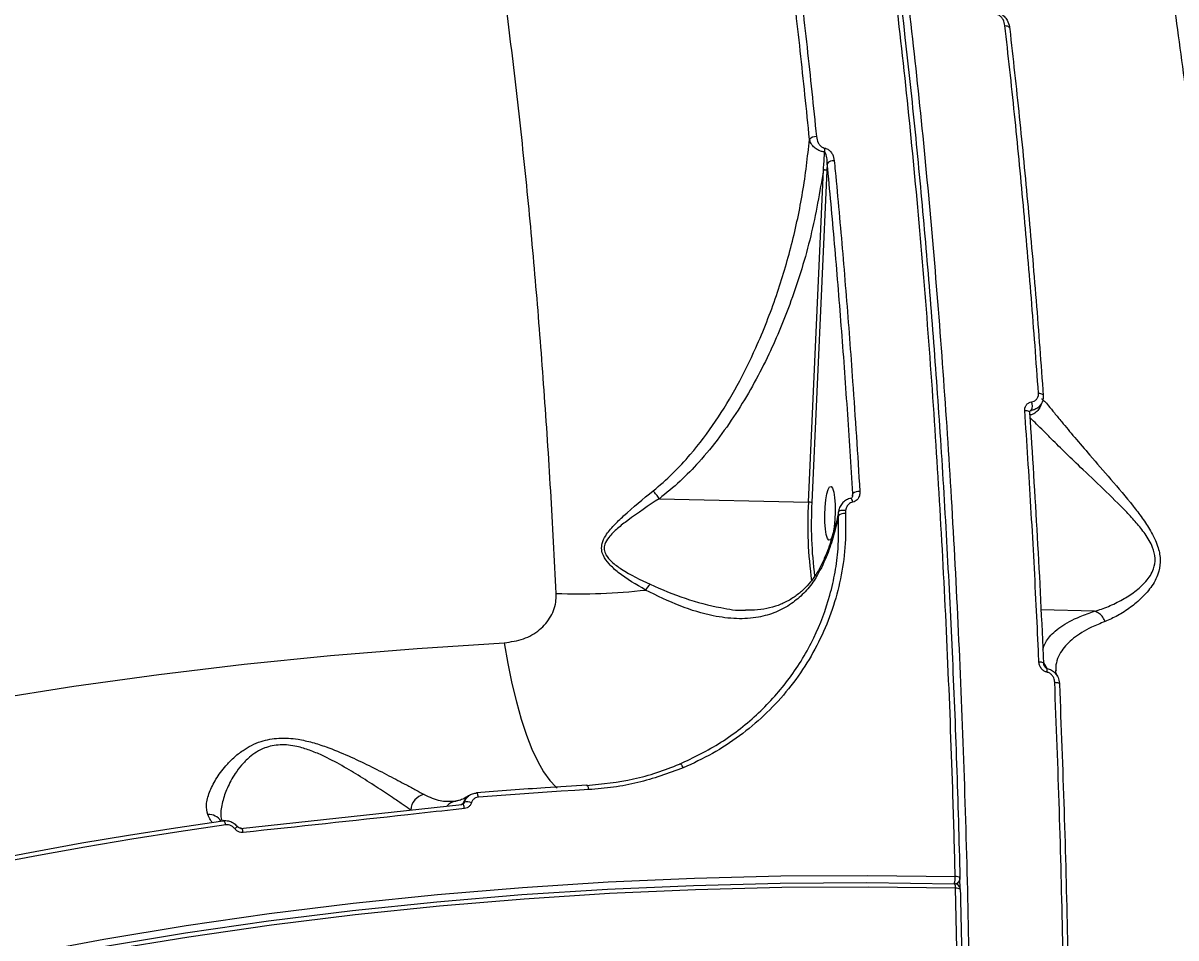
# Model space of a CAD drawing. Header units: millimetres. Extents: x -11024 to 8278, y -7837 to 5770.
# Drawn here: x 4243.1 to 4435.4, y -832 to -679.4 of the extents above; entities that cross this region are included whole.
import ezdxf

# ---------------------------------------------------------------- set-up
doc = ezdxf.new("R2010")
doc.units = ezdxf.units.MM
doc.layers.add('DIKOM_ОБЪЕКТ', color=7, linetype='Continuous')
doc.layers.add('DIKOM_РАЗМЕР_ОБЪЕКТА', color=7, linetype='Continuous')
doc.styles.add('style1', font='arial.ttf', dxfattribs={"width": 0.8})
doc.dimstyles.new('1-50', dxfattribs={"dimtxt": 300, "dimasz": 200, "dimexe": 100, "dimexo": 0, "dimgap": 100, "dimtad": 1, "dimtxsty": 'style1', "dimcen": 200, "dimclrd": 7, "dimclre": 7, "dimclrt": 7, "dimadec": 1, "dimazin": 2, "dimtfac": 1, "dimtmove": 0, "dimatfit": 2, "dimfxl": 0, "dimlwd": 25, "dimlwe": 18, "dimarcsym": 0})

# ---------------------------------------------------------------- blocks, each defined once
blk = doc.blocks.new('*D10')
at = {"layer": 'Defpoints', "color": 0, "transparency": 16777216}
for p in [(-7791.31, -186.83), (6174.94, -1432.98), (6174.94, -5371.27)]:
    blk.add_point(p, dxfattribs=at)
at = {"layer": 'DIKOM_РАЗМЕР_ОБЪЕКТА', "color": 7, "lineweight": 18, "transparency": 16777216}
for p, q in [((-7791.31, -186.83), (-7791.31, -5471.27)), ((6174.94, -1432.98), (6174.94, -5471.27))]:
    blk.add_line(p, q, dxfattribs=at)
at = {"layer": 'DIKOM_РАЗМЕР_ОБЪЕКТА', "color": 7, "lineweight": 25, "transparency": 16777216}
blk.add_line((-7591.31, -5371.27), (5974.94, -5371.27), dxfattribs=at)
at = {"layer": 'DIKOM_РАЗМЕР_ОБЪЕКТА', "color": 7, "transparency": 16777216}
for points in [[(-7591.31, -5337.93), (-7591.31, -5404.6), (-7791.31, -5371.27)], [(5974.94, -5337.93), (5974.94, -5404.6), (6174.94, -5371.27)]]:
    blk.add_solid(points, dxfattribs=at)
at = {"layer": 'DIKOM_РАЗМЕР_ОБЪЕКТА', "color": 7, "transparency": 16777216, "insert": (-1343.68, -5118.1), "char_height": 300, "attachment_point": 5, "style": 'style1'}
blk.add_mtext('14000', dxfattribs=at)

msp = doc.modelspace()

# ---------------------------------------------------------------- linework, layer by layer
at = {"layer": 'DIKOM_ОБЪЕКТ', "color": 7, "linetype": 'Continuous', "lineweight": 15}
for p, q in [((4377.236, -702.883), (4377.186, -703.987)), ((4374.08, -759.318), (4376.602, -703.916)), ((4377.186, -703.987), (4374.665, -759.389)), ((4411.267, -744.01), (4411.14, -744.055)), ((4411.663, -743.921), (4411.726, -743.897)), ((4349.229, -758.734), (4374.08, -759.318)), ((4381.186, -758.698), (4381.174, -758.698)), ((4381.449, -758.273), (4381.493, -757.897)), ((4379.107, -761.52), (4379.103, -760.948)), ((4380.284, -760.728), (4380.263, -761.199)), ((4421.804, -777.5), (4412.861, -777.29)), ((4413.302, -786.091), (4413.88, -787.042)), ((4314.879, -809.179), (4315.316, -809.195)), ((4316.17, -809.728), (4316.526, -809.504)), ((4316.526, -809.504), (4316.726, -809.374)), ((4317.618, -808.16), (4317.393, -808.305)), ((4279.364, -813.713), (4316.309, -809.713)), ((4398.835, -823.027), (4399.166, -822.617)), ((4399.4, -823.93), (4399.344, -821.988))]:
    msp.add_line(p, q, dxfattribs=at)
at = {"layer": 'DIKOM_ОБЪЕКТ', "color": 7, "linetype": 'Continuous', "lineweight": 15, "flags": 128}
for points in [[(4406.863, -679.84), (4407.044, -679.857), (4407.212, -679.893), (4407.361, -679.948), (4407.485, -680.02), (4407.581, -680.106), (4407.644, -680.204), (4407.674, -680.309), (4407.667, -680.418)], [(4412.467, -741.15), (4412.648, -741.164), (4412.815, -741.192), (4412.962, -741.234), (4413.085, -741.288), (4413.179, -741.354), (4413.241, -741.427), (4413.268, -741.506), (4413.259, -741.588)], [(4410.181, -744.005), (4410.367, -744.019), (4410.539, -744.048), (4410.689, -744.091), (4410.813, -744.148), (4410.906, -744.215), (4410.964, -744.291), (4410.984, -744.367)], [(4410.984, -744.367), (4410.985, -744.372), (4410.968, -744.455)], [(4377.162, -757.929), (4377.379, -757.183), (4377.622, -756.761), (4377.87, -756.696), (4378.103, -756.994), (4378.303, -757.631), (4378.453, -758.555), (4378.541, -759.691), (4378.56, -760.948), (4378.508, -762.223), (4378.391, -763.413), (4378.216, -764.422), (4377.998, -765.168), (4377.756, -765.591), (4377.508, -765.656), (4377.274, -765.357), (4377.074, -764.721), (4376.924, -763.797), (4376.836, -762.66), (4376.817, -761.404), (4376.869, -760.129), (4376.987, -758.938), (4377.162, -757.929)], [(4381.504, -759.3), (4381.434, -759.059), (4381.355, -758.869), (4381.271, -758.745), (4381.191, -758.698), (4381.186, -758.698)], [(4380.284, -760.728), (4380.08, -760.695), (4379.876, -760.68), (4379.681, -760.683), (4379.503, -760.705), (4379.351, -760.745), (4379.23, -760.8), (4379.146, -760.869), (4379.103, -760.948)], [(4130.41, -818.769), (4143.232, -814.604), (4156.231, -810.676), (4169.4, -806.989), (4182.732, -803.544), (4196.22, -800.343), (4209.856, -797.387), (4223.632, -794.68), (4237.542, -792.221), (4251.577, -790.012), (4265.73, -788.055), (4279.993, -786.351), (4294.358, -784.9), (4308.817, -783.704), (4323.363, -782.762)], [(4323.363, -782.762), (4323.962, -786.233), (4324.638, -789.536), (4325.386, -792.643), (4326.197, -795.524), (4327.065, -798.154), (4327.982, -800.509), (4328.94, -802.567), (4329.929, -804.309), (4330.941, -805.719), (4331.967, -806.785), (4332.163, -806.949)], [(4412.53, -785.926), (4412.716, -785.937), (4412.887, -785.96), (4413.037, -785.995), (4413.16, -786.039), (4413.252, -786.091), (4413.309, -786.149), (4413.329, -786.209)], [(4415.167, -789.353), (4415.347, -789.364), (4415.513, -789.386), (4415.661, -789.418), (4415.783, -789.459), (4415.876, -789.508), (4415.937, -789.562), (4415.963, -789.62), (4415.953, -789.681)], [(4353.223, -803.627), (4353.136, -803.463), (4353.044, -803.315), (4352.95, -803.19), (4352.858, -803.091), (4352.77, -803.023), (4352.692, -802.987), (4352.624, -802.985), (4352.57, -803.018)], [(4337.452, -807.256), (4335.143, -807.388), (4332.837, -807.527), (4330.533, -807.674), (4328.231, -807.827), (4325.931, -807.987), (4323.634, -808.155), (4321.339, -808.329), (4319.046, -808.51)], [(4337.452, -807.256), (4337.424, -807.078), (4337.388, -806.918), (4337.346, -806.78), (4337.3, -806.669), (4337.249, -806.59), (4337.198, -806.546), (4337.156, -806.536)], [(4318.712, -807.793), (4318.704, -807.794), (4318.652, -807.822)], [(4319.046, -808.51), (4319.013, -808.333), (4318.972, -808.173), (4318.924, -808.035), (4318.871, -807.925), (4318.816, -807.846), (4318.759, -807.802), (4318.712, -807.793)], [(4316.366, -809.684), (4316.363, -809.685), (4316.309, -809.713)], [(4316.736, -810.402), (4316.697, -810.225), (4316.65, -810.065), (4316.597, -809.927), (4316.539, -809.816), (4316.48, -809.738), (4316.42, -809.693), (4316.366, -809.684)], [(4214.517, -824.011), (4222.094, -822.273), (4229.721, -820.617), (4237.397, -819.046), (4245.119, -817.558), (4252.886, -816.155), (4260.696, -814.837), (4268.549, -813.604), (4276.442, -812.456)], [(4276.931, -813.133), (4269.055, -814.279), (4261.22, -815.509), (4253.427, -816.825), (4245.677, -818.224), (4237.972, -819.708), (4230.314, -821.277), (4222.704, -822.928), (4215.144, -824.663)], [(4276.931, -813.133), (4276.885, -812.958), (4276.83, -812.799), (4276.769, -812.663), (4276.703, -812.554), (4276.635, -812.477), (4276.567, -812.434), (4276.502, -812.427), (4276.442, -812.456)], [(4279.82, -814.399), (4279.78, -814.222), (4279.732, -814.062), (4279.676, -813.924), (4279.615, -813.814), (4279.551, -813.736), (4279.486, -813.692), (4279.428, -813.684)], [(4116.575, -874.373), (4128.311, -869.279), (4140.27, -864.427), (4152.444, -859.823), (4164.824, -855.468), (4177.402, -851.366), (4190.171, -847.519), (4203.121, -843.93), (4216.245, -840.601), (4229.533, -837.534), (4242.978, -834.732), (4256.569, -832.195), (4270.299, -829.927), (4284.158, -827.928), (4298.137, -826.199), (4312.228, -824.742), (4326.42, -823.558), (4340.705, -822.647), (4355.073, -822.01), (4369.514, -821.648), (4384.02, -821.56), (4398.581, -821.748)], [(4116.588, -875.551), (4128.317, -870.459), (4140.268, -865.611), (4152.434, -861.01), (4164.806, -856.658), (4177.376, -852.559), (4190.136, -848.714), (4203.078, -845.128), (4216.193, -841.801), (4229.473, -838.736), (4242.908, -835.935), (4256.491, -833.401), (4270.212, -831.134), (4284.062, -829.136), (4298.032, -827.408), (4312.113, -825.952), (4326.296, -824.768), (4340.572, -823.858), (4354.93, -823.222), (4369.363, -822.86), (4383.859, -822.772), (4398.41, -822.959)], [(4398.41, -822.959), (4398.448, -822.931), (4398.458, -822.93)], [(4398.629, -823.694), (4384.112, -823.507), (4369.65, -823.595), (4355.252, -823.956), (4340.927, -824.591), (4326.685, -825.499), (4312.536, -826.679), (4298.488, -828.132), (4284.551, -829.856), (4270.733, -831.849), (4257.044, -834.111), (4243.494, -836.639), (4230.09, -839.433), (4216.841, -842.491), (4203.757, -845.81), (4190.846, -849.388), (4178.116, -853.224), (4165.575, -857.313), (4153.232, -861.655), (4141.096, -866.245), (4129.172, -871.082), (4117.471, -876.161)], [(4399.416, -823.953), (4399.435, -823.907), (4399.435, -823.906)]]:
    msp.add_lwpolyline(points, dxfattribs=at)
at = {"layer": 'DIKOM_ОБЪЕКТ', "color": 7, "linetype": 'Continuous', "lineweight": 15}
for centre, radius, start, end in [((4375.271, -699.627), 1.275, 83.25207, 141.1277), ((4369.628, -699.787), 7.239, 350.9428, 356.03808), ((4378.227, -703.582), 1.213, 81.93748, 144.78086), ((4376.654, -705.945), 2.029, 74.78725, 91.47759), ((4409.775, -743.249), 1.674, 332.96159, 23.13091), ((4382.464, -758.928), 1.416, 81.70197, 133.27862), ((4442.64, -763.059), 68.662, 176.87669, 187.85005), ((4374.132, -761.347), 2.03, 74.7891, 91.47574), ((4441.489, -763.039), 66.924, 176.87345, 187.42361), ((4380.071, -762.752), 1.565, 82.98572, 128.034), ((4335.63, -672.859), 101.744, 267.96744, 276.37766), ((4351.207, -776.548), 4.991, 135.01756, 148.93236), ((4412.105, -787.332), 1.798, 349.23006, 9.28635), ((4310.465, -810.755), 2.711, 99.48077, 178.29396), ((4315.507, -811.347), 2.161, 97.09762, 139.95593), ((4316.115, -809.393), 0.426, 320.08924, 344.86568), ((4318.529, -810.038), 2.072, 123.20768, 165.06861), ((4317.182, -810.982), 1.672, 65.74925, 105.84004), ((4274.115, -813.779), 2.362, 32.6974, 94.585), ((4279.603, -815.125), 1.819, 112.35388, 131.48681), ((4395.8, -821.991), 2.792, 340.00768, 5.00252), ((4398.435, -823.93), 1, 1.39011, 88.72538), ((4397.484, -823.55), 1.154, 352.8196, 32.45746), ((4398.727, -822.816), 1.078, 52.2537, 97.7903), ((4398.449, -822.035), 0.923, 279.76117, 320.96219), ((4398.387, -821.989), 1, 321.10022, 1.44599), ((4398.775, -824.777), 1.093, 52.84026, 97.68945)]:
    msp.add_arc(centre, radius, start, end, dxfattribs=at)
for points, knots in [([(4398.581, -821.748), (4398.46, -817.316), (4398.135, -805.377), (4397.399, -786.208), (4396.318, -764.411), (4394.978, -742.897), (4393.381, -721.75), (4391.523, -701.054), (4389.444, -681.266), (4387.16, -662.432), (4384.684, -644.576), (4381.977, -627.408), (4379.039, -611.019), (4375.874, -595.485), (4372.552, -581.149), (4369.089, -568.031), (4365.501, -556.127), (4361.731, -545.241), (4357.785, -535.456), (4353.67, -526.835), (4349.479, -519.57), (4345.228, -513.638), (4340.932, -509.063), (4336.947, -505.883), (4334.374, -504.839), (4333.279, -504.395)], [0, 0, 0, 0, 0.0261208, 0.0703715, 0.1146562, 0.1589068, 0.2044428, 0.2500158, 0.2955518, 0.3398024, 0.384087, 0.4283376, 0.4738735, 0.5194465, 0.5649826, 0.6092331, 0.6535177, 0.6977685, 0.7433043, 0.7888773, 0.8344134, 0.8786639, 0.9229485, 0.9671991, 1, 1, 1, 1]), ([(4332.022, -774.538), (4331.728, -768.8), (4331.14, -757.317), (4330.033, -740.586), (4328.766, -724.269), (4327.306, -708.228), (4325.65, -692.517), (4323.796, -677.194), (4321.772, -662.511), (4319.522, -648.109), (4317.031, -634.103), (4314.294, -620.603), (4311.36, -607.916), (4308.232, -596.122), (4304.916, -585.286), (4301.49, -575.66), (4297.971, -567.243), (4294.374, -560.012), (4290.639, -553.838), (4286.772, -548.793), (4282.786, -544.909), (4278.77, -542.329), (4275.124, -540.968), (4272.819, -540.979), (4271.858, -540.983)], [0, 0, 0, 0, 0.04190784, 0.08386584, 0.1258236, 0.16773132, 0.21135746, 0.25504054, 0.29872341, 0.34234933, 0.38978362, 0.43725456, 0.48468868, 0.53350823, 0.582368, 0.63118782, 0.67846505, 0.72577906, 0.77305626, 0.82171309, 0.8704096, 0.91906638, 0.9662316, 1, 1, 1, 1]), ([(4375.199, -584.3), (4375.844, -587.041), (4377.58, -594.427), (4380.265, -607.305), (4383.198, -623.131), (4385.961, -640.052), (4388.539, -658.036), (4390.918, -677.051), (4393.046, -696.677), (4394.922, -716.831), (4396.549, -737.424), (4397.955, -758.79), (4399.123, -780.886), (4400.046, -803.653), (4400.702, -826.589), (4401.095, -849.611), (4401.235, -872.637), (4401.124, -896.042), (4400.752, -919.759), (4400.114, -943.711), (4399.233, -967.093), (4398.131, -989.835), (4396.829, -1011.887), (4395.295, -1033.881), (4393.523, -1055.744), (4391.514, -1077.4), (4389.281, -1098.665), (4386.828, -1119.465), (4384.161, -1139.733), (4381.269, -1159.528), (4378.152, -1178.757), (4374.816, -1197.34), (4371.334, -1214.868), (4367.722, -1231.304), (4363.998, -1246.638), (4360.1, -1261.12), (4356.037, -1274.666), (4351.815, -1287.18), (4347.793, -1297.804), (4345.153, -1303.807), (4343.985, -1306.461)], [0, 0, 0, 0, 0.0156515, 0.0421674, 0.0687038, 0.0952198, 0.1225059, 0.1498144, 0.1771006, 0.2036165, 0.2301529, 0.2566689, 0.2839551, 0.3112635, 0.3385496, 0.3650656, 0.391602, 0.418118, 0.4454042, 0.4727126, 0.4999987, 0.52556, 0.5511395, 0.5767008, 0.6029495, 0.6292179, 0.6554666, 0.6819827, 0.7085191, 0.7350352, 0.7623214, 0.7896299, 0.8169161, 0.8434322, 0.8699685, 0.8964846, 0.9237709, 0.9510794, 0.9783656, 1, 1, 1, 1]), ([(4961.878, -737.642), (4959.219, -736.154), (4951.508, -731.841), (4938.596, -724.867), (4923.086, -716.793), (4907.388, -708.944), (4891.511, -701.315), (4875.456, -693.912), (4859.229, -686.736), (4842.833, -679.788), (4826.273, -673.07), (4809.554, -666.584), (4792.68, -660.332), (4775.654, -654.315), (4758.482, -648.535), (4741.169, -642.994), (4723.717, -637.692), (4706.133, -632.632), (4688.421, -627.814), (4670.585, -623.241), (4652.63, -618.912), (4634.56, -614.829), (4616.381, -610.994), (4598.097, -607.407), (4579.713, -604.069), (4561.234, -600.981), (4542.664, -598.144), (4524.009, -595.558), (4505.273, -593.225), (4486.461, -591.145), (4467.578, -589.318), (4448.629, -587.745), (4429.619, -586.425), (4410.553, -585.365), (4392.376, -584.582), (4380.539, -584.257), (4375.09, -584.107)], [0, 0, 0, 0, 0.0157717, 0.0457295, 0.0756873, 0.1056452, 0.1356032, 0.1655614, 0.1955193, 0.225478, 0.2554362, 0.2853946, 0.3153532, 0.3453123, 0.3752707, 0.4052294, 0.4351887, 0.4651475, 0.4951064, 0.525065, 0.5550241, 0.5849829, 0.6149419, 0.6449011, 0.6748603, 0.7048193, 0.7347786, 0.7647378, 0.7946969, 0.8246559, 0.8546151, 0.8845743, 0.9145336, 0.9444928, 0.9744521, 1, 1, 1, 1]), ([(4374.07, -585.177), (4374.932, -588.808), (4376.905, -597.117), (4379.774, -611.357), (4382.705, -627.602), (4385.43, -644.804), (4387.944, -662.842), (4390.089, -680.49), (4391.907, -697.544), (4393.443, -713.832), (4394.825, -730.552), (4396.064, -747.863), (4397.151, -765.753), (4398.073, -784.206), (4398.834, -802.95), (4399.19, -815.66), (4399.368, -822.012)], [0, 0, 0, 0, 0.0628199, 0.1437584, 0.2248264, 0.3058945, 0.3868331, 0.4675172, 0.5328948, 0.5983402, 0.6637856, 0.7291633, 0.796835, 0.8645817, 0.9323283, 1, 1, 1, 1]), ([(4368.442, -641.651), (4369.092, -646.093), (4370.394, -654.979), (4372.194, -668.96), (4373.89, -683.368), (4374.91, -693.363), (4375.42, -698.36)], [0, 0, 0, 0, 0.24910061, 0.4981998, 0.74910008, 1, 1, 1, 1]), ([(4374.278, -698.827), (4373.773, -693.876), (4372.762, -683.974), (4371.076, -669.63), (4369.278, -655.642), (4367.97, -646.712), (4367.316, -642.247)], [0, 0, 0, 0, 0.2491, 0.4981997, 0.7491, 1, 1, 1, 1]), ([(4432.031, -657.052), (4432.858, -662.149), (4434.514, -672.346), (4436.767, -688.637), (4438.864, -705.757), (4440.773, -723.76), (4442.488, -742.582), (4443.97, -761.815), (4445.22, -781.381), (4446.243, -801.2), (4447.057, -821.593), (4447.65, -842.514), (4448.015, -863.901), (4448.144, -885.289), (4448.043, -906.604), (4447.722, -927.777), (4447.176, -949.147), (4446.399, -970.646), (4445.386, -992.202), (4444.163, -1013.354), (4442.737, -1034.037), (4441.122, -1054.202), (4439.294, -1074.163), (4437.251, -1093.842), (4434.995, -1113.163), (4432.576, -1131.718), (4430.004, -1149.46), (4427.297, -1166.362), (4424.413, -1182.684), (4421.356, -1198.342), (4418.134, -1213.271), (4415.048, -1226.153), (4412.144, -1237.258), (4410.338, -1243.473), (4409.434, -1246.583)], [0, 0, 0, 0, 0.0311785, 0.0623809, 0.0935594, 0.1256442, 0.1577552, 0.18984, 0.2210203, 0.2522244, 0.2834047, 0.3154898, 0.347601, 0.3796862, 0.4108891, 0.442116, 0.4733189, 0.5054257, 0.5375586, 0.5696654, 0.6009197, 0.6321979, 0.6634522, 0.6956102, 0.7277941, 0.759952, 0.7912842, 0.8226406, 0.853973, 0.8862091, 0.9184712, 0.9507073, 0.9753305, 1, 1, 1, 1]), ([(4406.863, -679.84), (4406.791, -679.502), (4406.682, -678.998), (4406.264, -678.421), (4405.905, -678.123), (4405.615, -677.993), (4405.468, -677.961), (4405.437, -677.954)], [0, 0, 0, 0, 0.4456295, 0.6623689, 0.8365174, 0.9657873, 1, 1, 1, 1]), ([(4405.459, -677.588), (4405.51, -677.599), (4405.748, -677.648), (4406.206, -677.836), (4406.782, -678.276), (4407.334, -679.017), (4407.606, -679.78), (4407.655, -680.289), (4407.667, -680.418)], [0, 0, 0, 0, 0.0398645, 0.1864991, 0.3714878, 0.5855305, 0.8948789, 1, 1, 1, 1]), ([(4412.467, -741.15), (4412.079, -735.847), (4411.302, -725.241), (4409.96, -709.744), (4408.498, -694.541), (4407.408, -684.74), (4406.863, -679.84)], [0, 0, 0, 0, 0.2490973, 0.4981938, 0.7490969, 1, 1, 1, 1]), ([(4407.667, -680.418), (4408.207, -685.271), (4409.287, -694.978), (4410.744, -710.106), (4412.088, -725.6), (4412.869, -736.259), (4413.259, -741.588)], [0, 0, 0, 0, 0.2490971, 0.4981943, 0.7490972, 1, 1, 1, 1]), ([(4348.208, -757.427), (4349.308, -756.491), (4351.507, -754.617), (4355.021, -750.755), (4358.697, -745.878), (4362.297, -739.887), (4365.742, -732.893), (4368.822, -725.04), (4371.39, -716.345), (4373.275, -707.649), (4373.944, -701.766), (4374.278, -698.827)], [0, 0, 0, 0, 0.0661302, 0.1323016, 0.2383344, 0.3447292, 0.4509764, 0.5939558, 0.7292234, 0.864722, 1, 1, 1, 1]), ([(4376.777, -700.927), (4376.694, -700.914), (4376.426, -700.873), (4375.933, -700.714), (4375.335, -700.385), (4374.731, -699.839), (4374.397, -699.286), (4374.302, -698.919), (4374.278, -698.827)], [0, 0, 0, 0, 0.0635817, 0.2059649, 0.3867634, 0.5938613, 0.8977332, 1, 1, 1, 1]), ([(4375.42, -698.36), (4375.488, -698.707), (4375.587, -699.219), (4375.99, -699.806), (4376.337, -700.107), (4376.637, -700.247), (4376.8, -700.278), (4376.85, -700.287)], [0, 0, 0, 0, 0.4385673, 0.64872607, 0.81928251, 0.945215, 1, 1, 1, 1]), ([(4376.602, -703.916), (4376.622, -703.586), (4376.683, -702.589), (4376.739, -701.593), (4376.777, -700.927)], [0, 0, 0, 0, 0.3320306, 1, 1, 1, 1]), ([(4377.236, -702.883), (4377.224, -702.545), (4377.205, -702.045), (4377.081, -701.444), (4376.969, -701.139), (4376.865, -700.974), (4376.795, -700.936), (4376.777, -700.927)], [0, 0, 0, 0, 0.493918, 0.7308308, 0.8855187, 0.9701425, 1, 1, 1, 1]), ([(4376.85, -700.287), (4376.904, -700.298), (4377.079, -700.331), (4377.4, -700.485), (4377.781, -700.818), (4378.217, -701.457), (4378.326, -702.015), (4378.398, -702.381)], [0, 0, 0, 0, 0.0555376, 0.17842143, 0.34952732, 0.57291854, 1, 1, 1, 1]), ([(4381.493, -757.897), (4381.199, -753.18), (4380.611, -743.744), (4379.592, -729.874), (4378.482, -716.206), (4377.651, -707.324), (4377.236, -702.883)], [0, 0, 0, 0, 0.2493144, 0.4986292, 0.7493142, 1, 1, 1, 1]), ([(4378.398, -702.381), (4378.452, -702.949), (4378.724, -705.788), (4379.413, -713.233), (4380.404, -724.883), (4381.585, -740.365), (4382.281, -751.385), (4382.668, -757.527)], [0, 0, 0, 0, 0.0321575, 0.1607916, 0.4182837, 0.6757753, 1, 1, 1, 1]), ([(4376.602, -703.916), (4375.968, -707.598), (4374.694, -715.002), (4371.526, -725.275), (4368.18, -733.384), (4365.11, -739.403), (4362.381, -744.023), (4359.32, -748.476), (4356.075, -752.436), (4352.733, -755.907), (4350.4, -757.789), (4349.229, -758.734)], [0, 0, 0, 0, 0.1791397, 0.3602503, 0.513459, 0.5983439, 0.6832168, 0.7698436, 0.8564364, 0.9278931, 1, 1, 1, 1]), ([(4413.259, -741.588), (4413.26, -741.673), (4413.264, -742.041), (4413.109, -742.666), (4412.665, -743.333), (4412.039, -743.823), (4411.526, -743.947), (4411.267, -744.01)], [0, 0, 0, 0, 0.0735185, 0.3198412, 0.550781, 0.7734527, 1, 1, 1, 1]), ([(4411.315, -742.591), (4411.469, -742.553), (4411.778, -742.479), (4412.143, -742.186), (4412.396, -741.79), (4412.477, -741.42), (4412.469, -741.201), (4412.467, -741.15)], [0, 0, 0, 0, 0.2210907, 0.4418057, 0.6744816, 0.9251213, 1, 1, 1, 1]), ([(4412.967, -742.071), (4412.98, -742.077), (4413.097, -742.132), (4413.42, -742.42), (4414.123, -743.223), (4415.098, -744.407), (4416.513, -746.134), (4418.476, -748.492), (4421.228, -751.707), (4424.547, -755.518), (4427.564, -759.048), (4429.78, -761.955), (4431.245, -764.16), (4432.384, -766.472), (4432.872, -768.817), (4432.592, -771.163), (4431.451, -773.358), (4429.733, -775.31), (4427.766, -776.946), (4425.664, -778.31), (4424.262, -778.922), (4423.557, -779.23)], [0, 0, 0, 0, 0.00563, 0.0501962, 0.0960225, 0.1433422, 0.1917797, 0.2623074, 0.3349968, 0.4257394, 0.519188, 0.558728, 0.5987857, 0.6438225, 0.6799321, 0.7160762, 0.769129, 0.8232025, 0.8784522, 0.9388506, 1, 1, 1, 1]), ([(4410.181, -744.005), (4410.179, -743.956), (4410.172, -743.742), (4410.25, -743.381), (4410.497, -742.99), (4410.858, -742.701), (4411.163, -742.628), (4411.315, -742.591)], [0, 0, 0, 0, 0.0733494, 0.3225172, 0.5550177, 0.7774073, 1, 1, 1, 1]), ([(4412.53, -785.926), (4412.502, -785.296), (4412.361, -782.149), (4411.952, -773.492), (4411.234, -760.059), (4410.532, -749.36), (4410.181, -744.005)], [0, 0, 0, 0, 0.0441426, 0.2207203, 0.6100167, 1, 1, 1, 1]), ([(4412.923, -742.867), (4412.921, -742.888), (4412.899, -743.188), (4412.617, -743.732), (4412.063, -744.356), (4411.474, -744.723), (4411.092, -744.772), (4410.988, -744.785)], [0, 0, 0, 0, 0.0222901, 0.3119008, 0.6015103, 0.8911318, 1, 1, 1, 1]), ([(4410.993, -744.368), (4410.992, -744.32), (4410.987, -744.193), (4411.055, -744.102), (4411.159, -744.032), (4411.253, -744.008), (4411.305, -744.008), (4411.311, -744.008)], [0, 0, 0, 0, 0.2327347, 0.608415, 0.834696, 0.9818789, 1, 1, 1, 1]), ([(4410.968, -744.455), (4411.414, -751.3), (4412.31, -765.01), (4412.977, -779.18), (4413.311, -786.276)], [0, 0, 0, 0, 0.4992722, 1, 1, 1, 1]), ([(4421.815, -777.501), (4421.816, -777.501), (4422.582, -777.295), (4424.118, -776.756), (4426.389, -775.652), (4428.549, -774.296), (4430.403, -772.656), (4431.693, -770.783), (4432.043, -768.72), (4431.531, -766.644), (4430.323, -764.639), (4428.791, -762.726), (4426.435, -760.191), (4423.243, -757.065), (4419.691, -753.734), (4416.709, -750.84), (4414.563, -748.725), (4412.972, -747.122), (4411.874, -746.042), (4411.229, -745.403), (4411.028, -745.263), (4411.017, -745.255)], [0, 0, 0, 0, 0.000088, 0.0652479, 0.1304088, 0.1878254, 0.2450826, 0.2980405, 0.3326602, 0.367178, 0.4118401, 0.4531072, 0.4944635, 0.5931348, 0.6918485, 0.7689124, 0.8458671, 0.896678, 0.9474475, 0.9971777, 1, 1, 1, 1]), ([(4346.932, -773.973), (4345.363, -773.06), (4343.192, -771.798), (4340.881, -769.748), (4339.91, -768.45), (4339.547, -767.249), (4339.655, -766.073), (4340.351, -764.675), (4341.627, -763.165), (4344.226, -760.655), (4346.52, -758.796), (4348.208, -757.427)], [0, 0, 0, 0, 0.23112694, 0.31968257, 0.39142334, 0.43671507, 0.4822433, 0.54568888, 0.63883651, 0.7342145, 1, 1, 1, 1]), ([(4349.216, -758.729), (4349.048, -758.503), (4348.739, -758.086), (4348.394, -757.654), (4348.234, -757.458), (4348.208, -757.427)], [0, 0, 0, 0, 0.4995004, 0.9205579, 1, 1, 1, 1]), ([(4382.668, -757.527), (4382.67, -757.593), (4382.681, -757.905), (4382.58, -758.406), (4382.281, -758.892), (4381.917, -759.196), (4381.642, -759.265), (4381.504, -759.3)], [0, 0, 0, 0, 0.0843441, 0.4026295, 0.6517866, 0.8254699, 1, 1, 1, 1]), ([(4349.216, -758.729), (4349.214, -758.731), (4347.426, -759.908), (4345.041, -761.522), (4342.232, -763.663), (4340.888, -764.967), (4340.102, -766.189), (4339.963, -767.232), (4340.349, -768.294), (4341.375, -769.409), (4343.804, -771.18), (4346.045, -772.245), (4347.677, -773.02)], [0, 0, 0, 0, 0.0003168, 0.2742241, 0.3691394, 0.4635434, 0.5235456, 0.5648666, 0.606182, 0.6747272, 0.7630242, 1, 1, 1, 1]), ([(4349.229, -758.734), (4349.227, -758.734), (4349.223, -758.733), (4349.219, -758.732), (4349.217, -758.73), (4349.216, -758.729)], [0, 0, 0, 0, 0.39274223, 0.79468583, 1, 1, 1, 1]), ([(4381.175, -758.699), (4381.172, -758.699), (4380.91, -758.703), (4380.417, -758.914), (4379.8, -759.371), (4379.364, -760.032), (4379.129, -760.584), (4379.119, -760.916), (4379.118, -760.966)], [0, 0, 0, 0, 0.0028243, 0.232132, 0.459885, 0.6946443, 0.9543127, 1, 1, 1, 1]), ([(4381.504, -759.3), (4381.361, -759.337), (4381.075, -759.409), (4380.693, -759.729), (4380.405, -760.174), (4380.323, -760.552), (4380.284, -760.728)], [0, 0, 0, 0, 0.2096246, 0.4181763, 0.7298456, 1, 1, 1, 1]), ([(4381.451, -758.181), (4381.452, -758.226), (4381.457, -758.398), (4381.331, -758.609), (4381.222, -758.691), (4381.163, -758.701), (4381.132, -758.698), (4381.125, -758.697)], [0, 0, 0, 0, 0.1509951, 0.5637225, 0.8903579, 0.9726215, 1, 1, 1, 1]), ([(4381.463, -758.182), (4381.472, -758.137), (4381.489, -758.043), (4381.492, -757.947), (4381.493, -757.897)], [0, 0, 0, 0, 0.4796303, 1, 1, 1, 1]), ([(4380.263, -761.199), (4380.29, -763.105), (4380.344, -766.772), (4379.533, -772.136), (4378.163, -777.222), (4376.171, -782.115), (4373.575, -786.737), (4370.427, -791.031), (4366.776, -794.936), (4362.649, -798.367), (4358.145, -801.344), (4354.862, -802.867), (4353.223, -803.627)], [0, 0, 0, 0, 0.1070815, 0.2059728, 0.3051835, 0.4040758, 0.5033357, 0.6029161, 0.7021784, 0.8013456, 0.9008332, 1, 1, 1, 1]), ([(4379.099, -760.901), (4379.077, -761.029), (4378.865, -762.266), (4378.245, -764.595), (4377.494, -767.002), (4376.923, -768.273), (4376.829, -768.482)], [0, 0, 0, 0, 0.0499573, 0.4820816, 0.9145771, 1, 1, 1, 1]), ([(4352.57, -803.018), (4354.935, -801.886), (4358.518, -800.171), (4362.798, -797.082), (4366.786, -793.671), (4370.27, -789.745), (4373.165, -785.424), (4375.634, -780.875), (4377.462, -776.024), (4378.584, -771), (4379.183, -766.561), (4379.135, -763.384), (4379.107, -761.52)], [0, 0, 0, 0, 0.1468762, 0.2225112, 0.2981493, 0.4449878, 0.5206263, 0.5962634, 0.7424213, 0.8177205, 0.8930192, 1, 1, 1, 1]), ([(4379.107, -761.52), (4378.794, -762.92), (4378.239, -765.41), (4377.31, -767.829), (4376.903, -768.888)], [0, 0, 0, 0, 0.5623892, 1, 1, 1, 1]), ([(4376.903, -768.888), (4376.323, -770.099), (4375.311, -772.21), (4373.326, -774.58), (4371.197, -776.393), (4368.662, -777.759), (4365.597, -778.635), (4362.093, -778.861), (4357.732, -778.301), (4352.643, -776.766), (4348.857, -774.914), (4346.932, -773.973)], [0, 0, 0, 0, 0.1045084, 0.1823151, 0.2623979, 0.3546226, 0.4495251, 0.5618098, 0.6772363, 0.8359141, 1, 1, 1, 1]), ([(4376.822, -768.458), (4376.698, -768.771), (4376.32, -769.723), (4375.524, -771.133), (4374.463, -772.653), (4373.248, -773.96), (4371.876, -775.085), (4370.316, -776.017), (4368.569, -776.736), (4366.64, -777.192), (4364.973, -777.383), (4363.921, -777.332), (4363.606, -777.317)], [0, 0, 0, 0, 0.048652, 0.1479417, 0.2479213, 0.3482255, 0.4553245, 0.5688151, 0.6893482, 0.8154138, 0.9445612, 1, 1, 1, 1]), ([(4376.889, -768.488), (4376.866, -768.516), (4376.793, -768.604), (4376.84, -768.757), (4376.894, -768.868), (4376.903, -768.888)], [0, 0, 0, 0, 0.2861338, 0.8726071, 1, 1, 1, 1]), ([(4323.363, -782.762), (4324.453, -782.609), (4326.608, -782.306), (4329.33, -780.717), (4331.265, -778.467), (4332.022, -776.242), (4332.022, -774.908), (4332.022, -774.538)], [0, 0, 0, 0, 0.2385223, 0.471333, 0.696806, 0.9159919, 1, 1, 1, 1]), ([(4347.677, -773.02), (4349.63, -773.852), (4353.587, -775.536), (4358.835, -776.85), (4362.202, -777.418), (4363.54, -777.335), (4363.612, -777.331)], [0, 0, 0, 0, 0.36194644, 0.73321632, 0.98569932, 1, 1, 1, 1]), ([(4413.188, -783.816), (4413.432, -783.203), (4413.947, -781.913), (4416.027, -780.079), (4418.728, -778.583), (4420.986, -777.788), (4421.804, -777.5)], [0, 0, 0, 0, 0.2579969, 0.5431806, 0.8344788, 1, 1, 1, 1]), ([(4421.804, -777.5), (4421.806, -777.5), (4421.809, -777.5), (4421.813, -777.501), (4421.814, -777.501), (4421.815, -777.501)], [0, 0, 0, 0, 0.4533306, 0.8287389, 1, 1, 1, 1]), ([(4423.557, -779.23), (4423.54, -779.184), (4423.426, -778.866), (4423.11, -778.328), (4422.513, -777.754), (4422.047, -777.586), (4421.815, -777.501)], [0, 0, 0, 0, 0.0544801, 0.3767031, 0.6883494, 1, 1, 1, 1]), ([(4423.557, -779.23), (4422.788, -779.544), (4420.691, -780.398), (4418.138, -782.011), (4416.413, -783.796), (4415.605, -785.41), (4415.308, -786.519), (4415.377, -787.189), (4415.398, -787.392)], [0, 0, 0, 0, 0.1405366, 0.3829543, 0.6307089, 0.7824474, 0.9341972, 1, 1, 1, 1]), ([(4413.871, -787.668), (4413.706, -787.618), (4413.377, -787.518), (4412.961, -787.141), (4412.651, -786.631), (4412.545, -786.193), (4412.531, -785.953), (4412.53, -785.926)], [0, 0, 0, 0, 0.21474639, 0.42593848, 0.68169895, 0.96413649, 1, 1, 1, 1]), ([(4413.5, -786.728), (4413.472, -786.684), (4413.377, -786.54), (4413.332, -786.354), (4413.333, -786.229), (4413.333, -786.21)], [0, 0, 0, 0, 0.2681656, 0.8828436, 1, 1, 1, 1]), ([(4413.501, -786.728), (4413.518, -786.758), (4413.566, -786.842), (4413.671, -786.942), (4413.789, -787.016), (4413.853, -787.034), (4413.88, -787.042)], [0, 0, 0, 0, 0.2400359, 0.6605438, 0.8579272, 1, 1, 1, 1]), ([(4415.167, -789.353), (4415.132, -789.11), (4415.071, -788.68), (4414.74, -788.163), (4414.343, -787.809), (4414.029, -787.716), (4413.871, -787.668)], [0, 0, 0, 0, 0.329226, 0.5797694, 0.7885731, 1, 1, 1, 1]), ([(4413.88, -787.042), (4414.14, -787.117), (4414.649, -787.263), (4415.298, -787.812), (4415.776, -788.563), (4415.941, -789.24), (4415.952, -789.619), (4415.953, -789.681)], [0, 0, 0, 0, 0.2234188, 0.4376512, 0.6849782, 0.9488394, 1, 1, 1, 1]), ([(4415.643, -788.415), (4415.552, -788.213), (4415.377, -787.823), (4415.363, -787.549), (4415.357, -787.417)], [0, 0, 0, 0, 0.51730899, 1, 1, 1, 1]), ([(4416.931, -875.985), (4416.914, -868.676), (4416.88, -854.059), (4416.538, -832.284), (4416, -810.648), (4415.444, -796.451), (4415.167, -789.353)], [0, 0, 0, 0, 0.24859498, 0.49718994, 0.74859499, 1, 1, 1, 1]), ([(4415.953, -789.681), (4416.228, -796.683), (4416.776, -810.688), (4417.317, -832.189), (4417.663, -853.992), (4417.698, -868.741), (4417.715, -876.115)], [0, 0, 0, 0, 0.24859494, 0.49719009, 0.74859504, 1, 1, 1, 1]), ([(4273.926, -811.425), (4273.796, -810.893), (4273.535, -809.83), (4274.098, -807.763), (4275.184, -805.543), (4276.611, -803.574), (4278.182, -801.937), (4279.626, -800.776), (4281.178, -799.85), (4283.109, -799.038), (4285.738, -798.543), (4288.709, -798.753), (4291.353, -799.355), (4294.198, -800.28), (4297.409, -801.609), (4300.91, -803.291), (4304.181, -804.953), (4306.767, -806.321), (4308.715, -807.362), (4309.584, -807.841), (4310.018, -808.081)], [0, 0, 0, 0, 0.075448, 0.1510302, 0.221386, 0.2917239, 0.3346581, 0.3775443, 0.4104254, 0.4432561, 0.4962464, 0.5490803, 0.5889874, 0.6289731, 0.6969451, 0.7650073, 0.8363493, 0.9076271, 0.9538288, 1, 1, 1, 1]), ([(4307.755, -810.674), (4307.351, -810.389), (4306.542, -809.818), (4304.758, -808.606), (4302.411, -807.036), (4299.466, -805.148), (4296.332, -803.245), (4293.467, -801.737), (4290.923, -800.664), (4288.597, -799.954), (4285.96, -799.648), (4283.649, -800.134), (4282.011, -800.966), (4280.698, -801.935), (4279.501, -803.153), (4278.217, -804.891), (4277.082, -806.989), (4276.296, -809.365), (4275.953, -811.252), (4276.172, -812.157), (4276.243, -812.453)], [0, 0, 0, 0, 0.0491871, 0.0984013, 0.1745438, 0.2507391, 0.3222744, 0.3936904, 0.4341154, 0.4744255, 0.5258387, 0.5769879, 0.6095987, 0.6422886, 0.6865491, 0.7308763, 0.8054671, 0.8800882, 0.9608224, 1, 1, 1, 1]), ([(4337.099, -806.565), (4339.727, -806.294), (4343.708, -805.884), (4348.833, -804.473), (4351.324, -803.503), (4352.57, -803.018)], [0, 0, 0, 0, 0.4928026, 0.7463983, 1, 1, 1, 1]), ([(4353.223, -803.627), (4350.728, -804.54), (4346.949, -805.923), (4341.595, -806.915), (4338.833, -807.142), (4337.452, -807.256)], [0, 0, 0, 0, 0.4927653, 0.7463819, 1, 1, 1, 1]), ([(4337.156, -806.536), (4334.838, -806.671), (4328.671, -807.029), (4322.539, -807.499), (4318.712, -807.793)], [0, 0, 0, 0, 0.3758613, 1, 1, 1, 1]), ([(4310.018, -808.081), (4310.897, -808.502), (4312.528, -809.283), (4314.137, -809.212), (4314.879, -809.179)], [0, 0, 0, 0, 0.5388099, 1, 1, 1, 1]), ([(4317.405, -808.286), (4317.151, -808.443), (4316.57, -808.802), (4315.961, -809.056), (4315.489, -809.139), (4315.301, -809.173)], [0, 0, 0, 0, 0.31770244, 0.72785312, 1, 1, 1, 1]), ([(4316.52, -809.628), (4316.555, -809.605), (4316.637, -809.552), (4316.699, -809.454), (4316.721, -809.388), (4316.726, -809.374)], [0, 0, 0, 0, 0.3633455, 0.8613152, 1, 1, 1, 1]), ([(4316.726, -809.374), (4316.757, -809.28), (4316.869, -808.937), (4317.225, -808.423), (4317.866, -807.956), (4318.39, -807.867), (4318.652, -807.822)], [0, 0, 0, 0, 0.1105873, 0.4063319, 0.7035085, 1, 1, 1, 1]), ([(4317.869, -809.458), (4317.856, -809.5), (4317.794, -809.694), (4317.596, -810.002), (4317.213, -810.3), (4316.895, -810.368), (4316.736, -810.402)], [0, 0, 0, 0, 0.08555092, 0.38931146, 0.694882, 1, 1, 1, 1]), ([(4319.046, -808.51), (4318.886, -808.539), (4318.565, -808.597), (4318.173, -808.883), (4317.956, -809.195), (4317.888, -809.402), (4317.869, -809.458)], [0, 0, 0, 0, 0.2969258, 0.5940373, 0.8895069, 1, 1, 1, 1]), ([(4274.636, -812.72), (4274.543, -812.595), (4274.325, -812.298), (4274.072, -811.744), (4273.926, -811.425)], [0, 0, 0, 0, 0.4229032, 1, 1, 1, 1]), ([(4316.736, -810.402), (4316.103, -810.473), (4312.938, -810.826), (4300.593, -812.195), (4288.949, -813.43), (4279.82, -814.399)], [0, 0, 0, 0, 0.0512265, 0.2561269, 1, 1, 1, 1]), ([(4316.517, -809.622), (4316.501, -809.638), (4316.469, -809.67), (4316.4, -809.675), (4316.364, -809.677)], [0, 0, 0, 0, 0.4822125, 1, 1, 1, 1]), ([(4276.442, -812.456), (4276.54, -812.444), (4276.908, -812.399), (4277.562, -812.491), (4278.337, -812.844), (4278.715, -813.256), (4278.904, -813.462)], [0, 0, 0, 0, 0.10920316, 0.40791045, 0.70312805, 1, 1, 1, 1]), ([(4278.399, -813.762), (4278.285, -813.637), (4278.059, -813.386), (4277.597, -813.167), (4277.208, -813.105), (4276.989, -813.127), (4276.931, -813.133)], [0, 0, 0, 0, 0.2954607, 0.5903392, 0.8901478, 1, 1, 1, 1]), ([(4279.82, -814.399), (4279.778, -814.402), (4279.574, -814.418), (4279.202, -814.359), (4278.739, -814.139), (4278.512, -813.888), (4278.399, -813.762)], [0, 0, 0, 0, 0.0810641, 0.3908358, 0.6952144, 1, 1, 1, 1]), ([(4279.428, -813.677), (4279.389, -813.681), (4279.308, -813.69), (4279.155, -813.644), (4279.018, -813.559), (4278.94, -813.483), (4278.913, -813.443), (4278.912, -813.443)], [0, 0, 0, 0, 0.2522171, 0.53764878, 0.77877485, 0.99546237, 1, 1, 1, 1]), ([(4313.707, -1341.725), (4314.313, -1341.556), (4316.44, -1340.961), (4320.103, -1338.53), (4324.679, -1334.482), (4329.241, -1329.052), (4333.768, -1322.375), (4338.237, -1314.452), (4342.634, -1305.302), (4346.951, -1294.916), (4351.181, -1283.336), (4355.313, -1270.606), (4359.328, -1256.791), (4363.206, -1241.951), (4366.934, -1226.123), (4370.504, -1209.315), (4373.91, -1191.574), (4377.147, -1172.963), (4380.197, -1153.571), (4383.047, -1133.485), (4385.686, -1112.764), (4388.106, -1091.429), (4390.305, -1069.528), (4392.281, -1047.133), (4394.023, -1024.35), (4395.524, -1001.285), (4396.717, -979.091), (4397.64, -957.825), (4398.329, -937.527), (4398.831, -917.151), (4399.143, -896.789), (4399.263, -876.623), (4399.191, -856.704), (4398.972, -839.093), (4398.728, -828.152), (4398.629, -823.694)], [0, 0, 0, 0, 0.0128317, 0.045026, 0.0773219, 0.1096694, 0.1420169, 0.1743129, 0.2065073, 0.2387013, 0.2709967, 0.3033439, 0.3356911, 0.3679866, 0.4001805, 0.4323748, 0.4646705, 0.4970179, 0.5293654, 0.561661, 0.5938553, 0.6260496, 0.6583452, 0.6906926, 0.72304, 0.7553358, 0.78753, 0.815215, 0.8430471, 0.870912, 0.8987769, 0.926609, 0.9539153, 0.9812216, 1, 1, 1, 1]), ([(4399.416, -823.953), (4399.516, -828.401), (4399.785, -840.474), (4400.013, -860.429), (4400.033, -883.815), (4399.795, -907.364), (4399.304, -930.961), (4398.561, -954.497), (4397.567, -977.898), (4396.318, -1001.122), (4394.82, -1024.132), (4393.082, -1046.861), (4391.111, -1069.202), (4388.916, -1091.051), (4386.503, -1112.335), (4383.87, -1133.007), (4381.027, -1153.045), (4377.984, -1172.391), (4374.755, -1190.959), (4371.356, -1208.651), (4367.798, -1225.446), (4364.065, -1241.134), (4361.502, -1251.328), (4360.144, -1255.986), (4360.123, -1256.06)], [0, 0, 0, 0, 0.02824599, 0.07667196, 0.12525058, 0.17390694, 0.2225633, 0.27114192, 0.3195679, 0.36799374, 0.41657223, 0.46522849, 0.5138847, 0.56246322, 0.61088906, 0.65931491, 0.70789346, 0.75654956, 0.80520591, 0.85378442, 0.90221027, 0.95063583, 0.99921381, 1, 1, 1, 1])]:
    msp.add_open_spline(points, degree=3, knots=knots, dxfattribs=at)

# ---------------------------------------------------------------- dimensions: what is measured, and where the dimension line sits
at = {"layer": 'DIKOM_РАЗМЕР_ОБЪЕКТА'}
dim = msp.add_linear_dim(base=(6174.942, -5371.267), p1=(-7791.307, -186.829), p2=(6174.942, -1432.983), text='14000', dimstyle='1-50', dxfattribs=at)
dim.commit()
dim.dimension.update_dxf_attribs({"geometry": '*D10', "text_midpoint": (-1343.681, -5371.267), "dimtype": 160})

doc.saveas('drawing.dxf')
